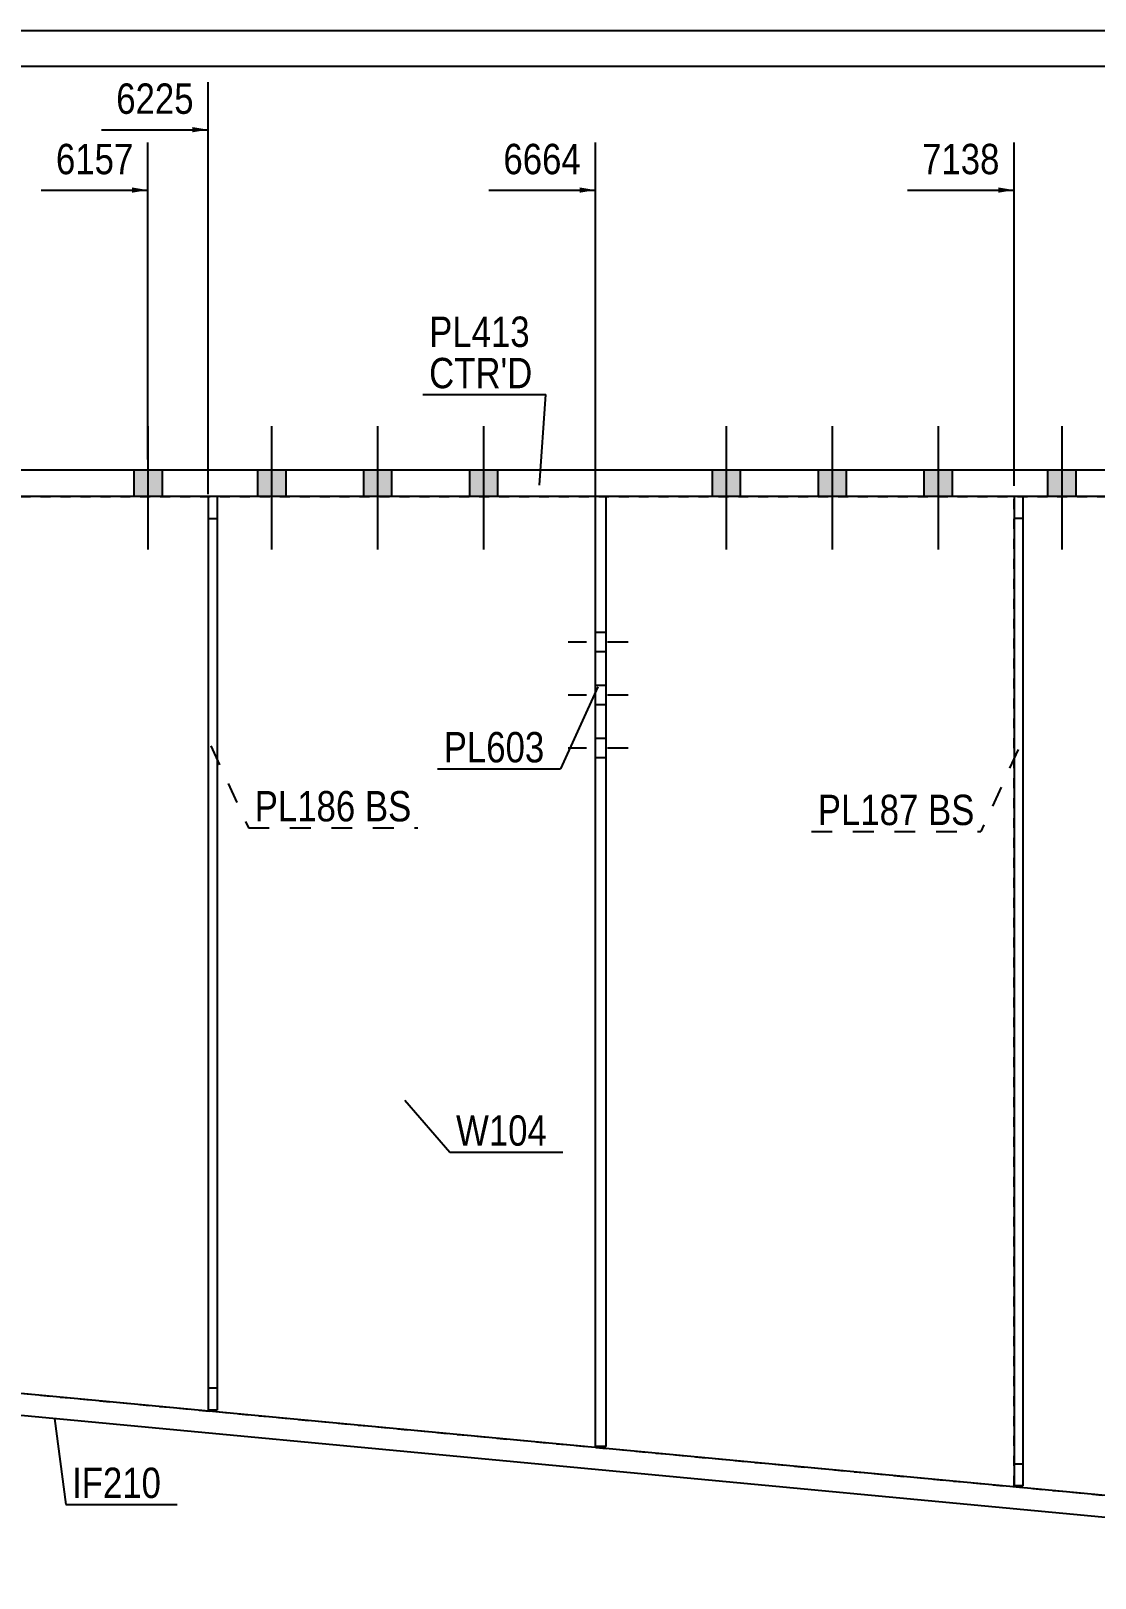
# Model space of a CAD drawing. Header units: millimetres. Extents: x -266 to 146, y -166 to 122.
# Drawn here: x -35.1 to 65.4, y -25.1 to 120.9 of the extents above; entities that cross this region are included whole.
import ezdxf

# ---------------------------------------------------------------- set-up
doc = ezdxf.new("R2010")
doc.units = ezdxf.units.MM
doc.linetypes.add('DXK_LINE_DOT1', pattern=[1.8814, 0.9407, -0.9407])
doc.linetypes.add('DXK_LINE_DOT2', pattern=[3.9198, 1.9599, -1.9599])
doc.styles.add('Arial Narrow', font='ARIALN.TTF', dxfattribs={"height": 0.2})

# ---------------------------------------------------------------- blocks, each defined once
blk = doc.blocks.new('Unknown-622979467-1210')
at = {"color": 5, "linetype": 'Continuous'}
blk.add_line((146.3, 120.9), (-263.7, 120.9), dxfattribs=at)
blk = doc.blocks.new('Part-622979467-1773 - 1521')
at = {"color": 2, "linetype": 'Continuous'}
for p, q in [((127.3, 79.46), (-62.92, 79.46)), ((127.3, 76.96), (-62.92, 76.96))]:
    blk.add_line(p, q, dxfattribs=at)
blk = doc.blocks.new('Part-622979467-1832 - 1521')
at = {"color": 2, "linetype": 'Continuous'}
for p, q in [((-62.92, -5.15), (127.3, -23.04)), ((127.11, -25.12), (-63.12, -7.22))]:
    blk.add_line(p, q, dxfattribs=at)
blk = doc.blocks.new('Bolt-622979467-1996 - 1521')
at = {"color": 3, "linetype": 'DXK_LINE_DOT2'}
for p, q in [((21.29, 63.21), (15.62, 63.21)), ((19.21, 64.12), (18.21, 64.12)), ((19.21, 62.29), (18.21, 62.29)), ((19.21, 59.12), (18.21, 59.12)), ((21.29, 58.21), (15.62, 58.21)), ((19.21, 57.29), (18.21, 57.29)), ((19.21, 54.12), (18.21, 54.12)), ((21.29, 53.21), (15.62, 53.21)), ((19.21, 52.29), (18.21, 52.29))]:
    blk.add_line(p, q, dxfattribs=at)
blk = doc.blocks.new('Part-622979467-2072 - 1521')
at = {"color": 2, "linetype": 'Continuous'}
blk.add_line((-37.92, 76.96), (-37.92, -7.5), dxfattribs=at)
at = {"color": 7, "linetype": 'DXK_LINE_DOT1'}
for p, q in [((-37.92, 76.96), (127.3, 76.96)), ((127.3, 76.96), (127.3, 66.71)), ((127.3, 65.54), (127.3, 56.71)), ((127.3, 55.54), (127.3, 46.71)), ((127.3, 45.54), (127.3, 34.62)), ((127.3, 33.46), (127.3, 20.46)), ((127.3, 19.29), (127.3, 8.37)), ((127.3, 7.21), (127.3, -1.63)), ((127.3, -2.79), (127.3, -11.63)), ((-37.92, -7.5), (127.3, -23.04)), ((127.3, -12.79), (127.3, -23.04))]:
    blk.add_line(p, q, dxfattribs=at)
blk = doc.blocks.new('Part-622979467-2094 - 1521')
at = {"color": 2, "linetype": 'Continuous'}
for p, q in [((18.21, -12.7), (18.21, 76.96)), ((19.21, -12.7), (19.21, 76.96)), ((19.21, -12.7), (18.21, -12.7))]:
    blk.add_line(p, q, dxfattribs=at)
blk = doc.blocks.new('Part-622979467-2143 - 1521')
at = {"color": 2, "linetype": 'Continuous'}
for p, q in [((-18.34, 76.96), (-18.34, -9.26)), ((-17.5, 76.96), (-17.5, -9.26)), ((-17.5, -9.26), (-18.34, -9.26))]:
    blk.add_line(p, q, dxfattribs=at)
at = {"color": 7, "linetype": 'DXK_LINE_DOT1'}
for p, q in [((-18.34, 74.87), (-17.5, 74.87)), ((-18.34, -7.17), (-17.5, -7.17))]:
    blk.add_line(p, q, dxfattribs=at)
blk = doc.blocks.new('Part-622979467-2148 - 1521')
at = {"color": 7, "linetype": 'DXK_LINE_DOT1'}
for p, q in [((-18.34, 76.96), (-18.34, -9.26)), ((-17.5, 76.96), (-17.5, -9.26)), ((-18.34, -9.26), (-17.5, -9.26))]:
    blk.add_line(p, q, dxfattribs=at)
blk = doc.blocks.new('Part-622979467-2153 - 1521')
at = {"color": 7, "linetype": 'DXK_LINE_DOT1'}
for p, q in [((57.72, -16.41), (57.72, 76.96)), ((58.55, 76.96), (58.55, -16.41)), ((58.55, 74.87), (57.72, 74.87)), ((57.72, -14.33), (58.55, -14.33)), ((58.55, -16.41), (57.72, -16.41))]:
    blk.add_line(p, q, dxfattribs=at)
blk = doc.blocks.new('Part-622979467-2158 - 1521')
at = {"color": 2, "linetype": 'Continuous'}
for p, q in [((57.72, 76.96), (57.72, -16.41)), ((58.55, 76.96), (58.55, -16.41)), ((58.55, -16.41), (57.72, -16.41))]:
    blk.add_line(p, q, dxfattribs=at)
blk = doc.blocks.new('Bolt-622979467-2159 - 1521')
at = {"linetype": 'Continuous'}
for points in [[(-22.69, 79.46), (-25.36, 79.46), (-25.36, 76.96), (-22.69, 76.96)], [(-22.69, 79.46), (-25.36, 79.46), (-25.36, 76.96), (-22.69, 76.96)], [(-22.69, 79.46), (-25.36, 79.46), (-25.36, 76.96), (-22.69, 76.96)], [(-22.69, 79.46), (-25.36, 79.46), (-25.36, 76.96), (-22.69, 76.96)], [(-11.03, 79.46), (-13.69, 79.46), (-13.69, 76.96), (-11.03, 76.96)], [(-11.03, 79.46), (-13.69, 79.46), (-13.69, 76.96), (-11.03, 76.96)], [(-11.03, 79.46), (-13.69, 79.46), (-13.69, 76.96), (-11.03, 76.96)], [(-11.03, 79.46), (-13.69, 79.46), (-13.69, 76.96), (-11.03, 76.96)], [(-1.03, 79.46), (-3.69, 79.46), (-3.69, 76.96), (-1.03, 76.96)], [(-1.03, 79.46), (-3.69, 79.46), (-3.69, 76.96), (-1.03, 76.96)], [(-1.03, 79.46), (-3.69, 79.46), (-3.69, 76.96), (-1.03, 76.96)], [(-1.03, 79.46), (-3.69, 79.46), (-3.69, 76.96), (-1.03, 76.96)], [(8.97, 79.46), (6.31, 79.46), (6.31, 76.96), (8.97, 76.96)], [(8.97, 79.46), (6.31, 79.46), (6.31, 76.96), (8.97, 76.96)], [(8.97, 79.46), (6.31, 79.46), (6.31, 76.96), (8.97, 76.96)], [(8.97, 79.46), (6.31, 79.46), (6.31, 76.96), (8.97, 76.96)], [(31.87, 79.46), (29.21, 79.46), (29.21, 76.96), (31.87, 76.96)], [(31.87, 79.46), (29.21, 79.46), (29.21, 76.96), (31.87, 76.96)], [(31.87, 79.46), (29.21, 79.46), (29.21, 76.96), (31.87, 76.96)], [(31.87, 79.46), (29.21, 79.46), (29.21, 76.96), (31.87, 76.96)], [(41.87, 79.46), (39.21, 79.46), (39.21, 76.96), (41.87, 76.96)], [(41.87, 79.46), (39.21, 79.46), (39.21, 76.96), (41.87, 76.96)], [(41.87, 79.46), (39.21, 79.46), (39.21, 76.96), (41.87, 76.96)], [(41.87, 79.46), (39.21, 79.46), (39.21, 76.96), (41.87, 76.96)], [(51.87, 79.46), (49.21, 79.46), (49.21, 76.96), (51.87, 76.96)], [(51.87, 79.46), (49.21, 79.46), (49.21, 76.96), (51.87, 76.96)], [(51.87, 79.46), (49.21, 79.46), (49.21, 76.96), (51.87, 76.96)], [(51.87, 79.46), (49.21, 79.46), (49.21, 76.96), (51.87, 76.96)], [(63.54, 79.46), (60.87, 79.46), (60.87, 76.96), (63.54, 76.96)], [(63.54, 79.46), (60.87, 79.46), (60.87, 76.96), (63.54, 76.96)], [(63.54, 79.46), (60.87, 79.46), (60.87, 76.96), (63.54, 76.96)], [(63.54, 79.46), (60.87, 79.46), (60.87, 76.96), (63.54, 76.96)]]:
    blk.add_hatch(color=3, dxfattribs=at).paths.add_polyline_path(points)
at = {"color": 3, "linetype": 'Continuous'}
for p, q in [((-24.03, 83.6), (-24.03, 71.96)), ((-24.03, 83.6), (-24.03, 71.96)), ((-24.03, 83.6), (-24.03, 71.96)), ((-24.03, 83.6), (-24.03, 71.96)), ((-12.36, 83.6), (-12.36, 71.96)), ((-12.36, 83.6), (-12.36, 71.96)), ((-12.36, 83.6), (-12.36, 71.96)), ((-12.36, 83.6), (-12.36, 71.96)), ((-2.36, 83.6), (-2.36, 71.96)), ((-2.36, 83.6), (-2.36, 71.96)), ((-2.36, 83.6), (-2.36, 71.96)), ((-2.36, 83.6), (-2.36, 71.96)), ((7.64, 83.6), (7.64, 71.96)), ((7.64, 83.6), (7.64, 71.96)), ((7.64, 83.6), (7.64, 71.96)), ((7.64, 83.6), (7.64, 71.96)), ((30.54, 83.6), (30.54, 71.96)), ((30.54, 83.6), (30.54, 71.96)), ((30.54, 83.6), (30.54, 71.96)), ((30.54, 83.6), (30.54, 71.96)), ((40.54, 83.6), (40.54, 71.96)), ((40.54, 83.6), (40.54, 71.96)), ((40.54, 83.6), (40.54, 71.96)), ((40.54, 83.6), (40.54, 71.96)), ((50.54, 83.6), (50.54, 71.96)), ((50.54, 83.6), (50.54, 71.96)), ((50.54, 83.6), (50.54, 71.96)), ((50.54, 83.6), (50.54, 71.96)), ((62.21, 83.6), (62.21, 71.96)), ((62.21, 83.6), (62.21, 71.96)), ((62.21, 83.6), (62.21, 71.96)), ((62.21, 83.6), (62.21, 71.96)), ((-25.36, 79.46), (-25.36, 76.96)), ((-25.36, 79.46), (-25.36, 76.96)), ((-25.36, 79.46), (-25.36, 76.96)), ((-25.36, 79.46), (-25.36, 76.96)), ((-22.69, 79.46), (-22.69, 76.96)), ((-22.69, 79.46), (-22.69, 76.96)), ((-22.69, 79.46), (-22.69, 76.96)), ((-22.69, 79.46), (-22.69, 76.96)), ((-13.69, 79.46), (-13.69, 76.96)), ((-13.69, 79.46), (-13.69, 76.96)), ((-13.69, 79.46), (-13.69, 76.96)), ((-13.69, 79.46), (-13.69, 76.96)), ((-11.03, 79.46), (-11.03, 76.96)), ((-11.03, 79.46), (-11.03, 76.96)), ((-11.03, 79.46), (-11.03, 76.96)), ((-11.03, 79.46), (-11.03, 76.96)), ((-3.69, 79.46), (-3.69, 76.96)), ((-3.69, 79.46), (-3.69, 76.96)), ((-3.69, 79.46), (-3.69, 76.96)), ((-3.69, 79.46), (-3.69, 76.96)), ((-1.03, 79.46), (-1.03, 76.96)), ((-1.03, 79.46), (-1.03, 76.96)), ((-1.03, 79.46), (-1.03, 76.96)), ((-1.03, 79.46), (-1.03, 76.96)), ((6.31, 79.46), (6.31, 76.96)), ((6.31, 79.46), (6.31, 76.96)), ((6.31, 79.46), (6.31, 76.96)), ((6.31, 79.46), (6.31, 76.96)), ((8.97, 79.46), (8.97, 76.96)), ((8.97, 79.46), (8.97, 76.96)), ((8.97, 79.46), (8.97, 76.96)), ((8.97, 79.46), (8.97, 76.96)), ((29.21, 79.46), (29.21, 76.96)), ((29.21, 79.46), (29.21, 76.96)), ((29.21, 79.46), (29.21, 76.96)), ((29.21, 79.46), (29.21, 76.96)), ((31.87, 79.46), (31.87, 76.96)), ((31.87, 79.46), (31.87, 76.96)), ((31.87, 79.46), (31.87, 76.96)), ((31.87, 79.46), (31.87, 76.96)), ((39.21, 79.46), (39.21, 76.96)), ((39.21, 79.46), (39.21, 76.96)), ((39.21, 79.46), (39.21, 76.96)), ((39.21, 79.46), (39.21, 76.96)), ((41.87, 79.46), (41.87, 76.96)), ((41.87, 79.46), (41.87, 76.96)), ((41.87, 79.46), (41.87, 76.96)), ((41.87, 79.46), (41.87, 76.96)), ((49.21, 79.46), (49.21, 76.96)), ((49.21, 79.46), (49.21, 76.96)), ((49.21, 79.46), (49.21, 76.96)), ((49.21, 79.46), (49.21, 76.96)), ((51.87, 79.46), (51.87, 76.96)), ((51.87, 79.46), (51.87, 76.96)), ((51.87, 79.46), (51.87, 76.96)), ((51.87, 79.46), (51.87, 76.96)), ((60.87, 79.46), (60.87, 76.96)), ((60.87, 79.46), (60.87, 76.96)), ((60.87, 79.46), (60.87, 76.96)), ((60.87, 79.46), (60.87, 76.96)), ((63.54, 79.46), (63.54, 76.96)), ((63.54, 79.46), (63.54, 76.96)), ((63.54, 79.46), (63.54, 76.96)), ((63.54, 79.46), (63.54, 76.96))]:
    blk.add_line(p, q, dxfattribs=at)
blk = doc.blocks.new('StraightDimension-622979467-12419 - 1521')
at = {"linetype": 'Continuous'}
blk.add_hatch(color=7, dxfattribs=at).paths.add_polyline_path([(-25.53, 106.13), (-24.03, 105.88), (-25.53, 105.63)])
at = {"color": 7, "linetype": 'Continuous'}
for p, q in [((-24.03, 80.46), (-24.03, 110.38)), ((-34.09, 105.88), (-24.03, 105.88))]:
    blk.add_line(p, q, dxfattribs=at)
at = {"color": 0}
blk.add_wipeout([(-24.8, 106.78), (-24.8, 110.98), (-33.31, 110.98), (-33.31, 106.78)], dxfattribs=at)
at = {"color": 3, "style": 'Arial Narrow'}
blk.add_text('6157', height=2.863, dxfattribs=at).set_placement((-32.71, 107.38))
blk = doc.blocks.new('StraightDimension-622979467-2642 - 1521')
at = {"color": 7, "linetype": 'Continuous'}
blk.add_line((-251.25, 117.59), (129.38, 117.59), dxfattribs=at)
blk = doc.blocks.new('StraightDimension-622979467-12416 - 1521')
at = {"linetype": 'Continuous'}
blk.add_hatch(color=7, dxfattribs=at).paths.add_polyline_path([(56.22, 106.13), (57.72, 105.88), (56.22, 105.63)])
at = {"color": 7, "linetype": 'Continuous'}
for p, q in [((57.72, 77.96), (57.72, 110.38)), ((47.66, 105.88), (57.72, 105.88))]:
    blk.add_line(p, q, dxfattribs=at)
at = {"color": 0}
blk.add_wipeout([(56.94, 106.78), (56.94, 110.98), (48.43, 110.98), (48.43, 106.78)], dxfattribs=at)
at = {"color": 3, "style": 'Arial Narrow'}
blk.add_text('7138', height=2.863, dxfattribs=at).set_placement((49.03, 107.38))
blk = doc.blocks.new('StraightDimension-622979467-12417 - 1521')
at = {"linetype": 'Continuous'}
blk.add_hatch(color=7, dxfattribs=at).paths.add_polyline_path([(16.71, 106.13), (18.21, 105.88), (16.71, 105.63)])
at = {"color": 7, "linetype": 'Continuous'}
for p, q in [((18.21, 73.15), (18.21, 110.38)), ((8.14, 105.88), (18.21, 105.88))]:
    blk.add_line(p, q, dxfattribs=at)
at = {"color": 0}
blk.add_wipeout([(17.43, 106.78), (17.43, 110.98), (8.92, 110.98), (8.92, 106.78)], dxfattribs=at)
at = {"color": 3, "style": 'Arial Narrow'}
blk.add_text('6664', height=2.863, dxfattribs=at).set_placement((9.52, 107.38))
blk = doc.blocks.new('StraightDimension-622979467-12418 - 1521')
at = {"linetype": 'Continuous'}
blk.add_hatch(color=7, dxfattribs=at).paths.add_polyline_path([(-19.84, 111.83), (-18.34, 111.58), (-19.84, 111.33)])
at = {"color": 7, "linetype": 'Continuous'}
for p, q in [((-18.34, 77.17), (-18.34, 116.08)), ((-28.4, 111.58), (-18.34, 111.58))]:
    blk.add_line(p, q, dxfattribs=at)
at = {"color": 0}
blk.add_wipeout([(-19.11, 112.48), (-19.11, 116.68), (-27.62, 116.68), (-27.62, 112.48)], dxfattribs=at)
at = {"color": 3, "style": 'Arial Narrow'}
blk.add_text('6225', height=2.863, dxfattribs=at).set_placement((-27.02, 113.08))
blk = doc.blocks.new('Mark-622979467-1769 - 1521')
at = {"color": 0}
for points in [[(12.02, 91.08), (12.02, 94.08), (2.51, 94.08), (2.51, 91.08)], [(12.27, 87.18), (12.27, 90.18), (2.51, 90.18), (2.51, 87.18)]]:
    blk.add_wipeout(points, dxfattribs=at)
for points in [[(12.02, 91.08), (12.02, 94.08), (2.51, 94.08), (2.51, 91.08)], [(12.27, 87.18), (12.27, 90.18), (2.51, 90.18), (2.51, 87.18)]]:
    blk.add_wipeout(points, dxfattribs=at)
at = {"color": 7, "linetype": 'Continuous'}
for p in [(1.91, 86.58), (12.94, 78.02)]:
    blk.add_line(p, (13.52, 86.58), dxfattribs=at)
at = {"color": 3, "style": 'Arial Narrow'}
blk.add_text('PL413', height=2.863, dxfattribs=at).set_placement((2.51, 91.08))
at = {"color": 1, "style": 'Arial Narrow'}
blk.add_text("CTR'D", height=2.863, dxfattribs=at).set_placement((2.51, 87.18))
blk = doc.blocks.new('Mark-622979467-1828 - 1521')
at = {"color": 0}
blk.add_wipeout([(-22.78, -17.56), (-22.78, -14.56), (-31.19, -14.56), (-31.19, -17.56)], dxfattribs=at)
blk.add_wipeout([(-22.78, -17.56), (-22.78, -14.56), (-31.19, -14.56), (-31.19, -17.56)], dxfattribs=at)
at = {"color": 7, "linetype": 'Continuous'}
for p, q in [((-32.86, -10.07), (-31.79, -18.16)), ((-31.79, -18.16), (-21.28, -18.16))]:
    blk.add_line(p, q, dxfattribs=at)
at = {"color": 3, "style": 'Arial Narrow'}
blk.add_text('IF210', height=2.863, dxfattribs=at).set_placement((-31.19, -17.56))
blk = doc.blocks.new('Mark-622979467-2068 - 1521')
at = {"color": 0}
blk.add_wipeout([(13.64, 15.69), (13.64, 18.69), (5.05, 18.69), (5.05, 15.69)], dxfattribs=at)
blk.add_wipeout([(13.64, 15.69), (13.64, 18.69), (5.05, 18.69), (5.05, 15.69)], dxfattribs=at)
at = {"color": 7, "linetype": 'Continuous'}
for p, q in [((0.21, 19.98), (4.45, 15.09)), ((4.45, 15.09), (15.14, 15.09))]:
    blk.add_line(p, q, dxfattribs=at)
at = {"color": 3, "style": 'Arial Narrow'}
blk.add_text('W104', height=2.863, dxfattribs=at).set_placement((5.05, 15.69))
blk = doc.blocks.new('Mark-622979467-2090 - 1521')
at = {"color": 7, "linetype": 'Continuous'}
blk.add_line((18.43, 59), (14.9, 51.27), dxfattribs=at)
at = {"color": 0}
blk.add_wipeout([(13.4, 51.87), (13.4, 54.87), (3.89, 54.87), (3.89, 51.87)], dxfattribs=at)
blk.add_wipeout([(13.4, 51.87), (13.4, 54.87), (3.89, 54.87), (3.89, 51.87)], dxfattribs=at)
at = {"color": 7, "linetype": 'Continuous'}
blk.add_line((3.29, 51.27), (14.9, 51.27), dxfattribs=at)
at = {"color": 3, "style": 'Arial Narrow'}
blk.add_text('PL603', height=2.863, dxfattribs=at).set_placement((3.89, 51.87))
blk = doc.blocks.new('MarkSet-622979467-5003 - 1521')
at = {"color": 0}
for points in [[(-4.45, 46.3), (-4.45, 49.3), (-13.95, 49.3), (-13.95, 46.3)], [(0.84, 46.3), (0.84, 49.3), (-3.55, 49.3), (-3.55, 46.3)]]:
    blk.add_wipeout(points, dxfattribs=at)
for points in [[(-4.45, 46.3), (-4.45, 49.3), (-13.95, 49.3), (-13.95, 46.3)], [(0.84, 46.3), (0.84, 49.3), (-3.55, 49.3), (-3.55, 46.3)]]:
    blk.add_wipeout(points, dxfattribs=at)
at = {"color": 7, "linetype": 'DXK_LINE_DOT2'}
for p, q in [((-18.09, 53.43), (-14.55, 45.7)), ((-14.55, 45.7), (1.44, 45.7))]:
    blk.add_line(p, q, dxfattribs=at)
at = {"color": 3, "style": 'Arial Narrow'}
for s, p in [('PL186', (-13.95, 46.3)), ('BS', (-3.55, 46.3))]:
    blk.add_text(s, height=2.863, dxfattribs=at).set_placement(p)
blk = doc.blocks.new('MarkSet-622979467-5026 - 1521')
at = {"color": 0}
for points in [[(48.69, 45.95), (48.69, 48.95), (39.19, 48.95), (39.19, 45.95)], [(53.97, 45.95), (53.97, 48.95), (49.59, 48.95), (49.59, 45.95)]]:
    blk.add_wipeout(points, dxfattribs=at)
for points in [[(48.69, 45.95), (48.69, 48.95), (39.19, 48.95), (39.19, 45.95)], [(53.97, 45.95), (53.97, 48.95), (49.59, 48.95), (49.59, 45.95)]]:
    blk.add_wipeout(points, dxfattribs=at)
at = {"color": 7, "linetype": 'DXK_LINE_DOT2'}
for p in [(58.11, 53.09), (38.59, 45.35)]:
    blk.add_line(p, (54.57, 45.35), dxfattribs=at)
at = {"color": 3, "style": 'Arial Narrow'}
for s, p in [('PL187', (39.19, 45.95)), ('BS', (49.59, 45.95))]:
    blk.add_text(s, height=2.863, dxfattribs=at).set_placement(p)

msp = doc.modelspace()

# ---------------------------------------------------------------- block references
for name in ['Unknown-622979467-1210', 'Bolt-622979467-2159 - 1521', 'Part-622979467-1773 - 1521', 'Part-622979467-2072 - 1521', 'Part-622979467-2143 - 1521', 'Part-622979467-2148 - 1521', 'Part-622979467-2094 - 1521', 'Part-622979467-2153 - 1521', 'Part-622979467-2158 - 1521', 'Bolt-622979467-1996 - 1521', 'Part-622979467-1832 - 1521']:
    msp.add_blockref(name, (0, 0))

# ---------------------------------------------------------------- next in the draw order: block references
for name in ['StraightDimension-622979467-12419 - 1521', 'Mark-622979467-2090 - 1521', 'MarkSet-622979467-5003 - 1521', 'MarkSet-622979467-5026 - 1521', 'Mark-622979467-2068 - 1521', 'Mark-622979467-1828 - 1521']:
    msp.add_blockref(name, (0, 0))

# ---------------------------------------------------------------- next in the draw order: block references
msp.add_blockref('StraightDimension-622979467-2642 - 1521', (0, 0))

# ---------------------------------------------------------------- next in the draw order: block references
for name in ['StraightDimension-622979467-12418 - 1521', 'StraightDimension-622979467-12417 - 1521', 'StraightDimension-622979467-12416 - 1521']:
    msp.add_blockref(name, (0, 0))

# ---------------------------------------------------------------- next in the draw order: block references
msp.add_blockref('Mark-622979467-1769 - 1521', (0, 0))

doc.saveas('drawing.dxf')
